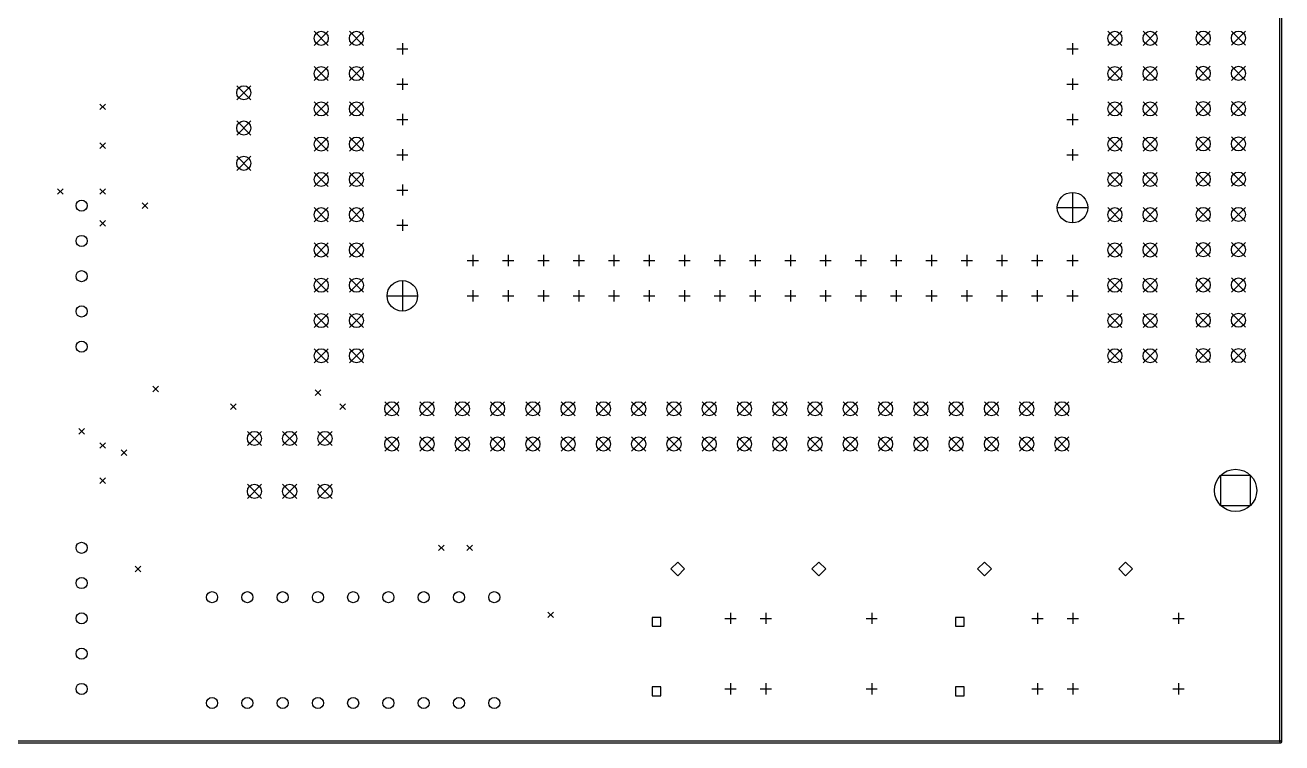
# Model space of a CAD drawing. Extents: x 58 to 239, y -217 to -13.
# Drawn here: x 148.3 to 238.8, y -165.2 to -113.5 of the extents above; entities that cross this region are included whole.
import ezdxf

# ---------------------------------------------------------------- set-up
doc = ezdxf.new("R2010")
doc.units = 0
doc.header["$MEASUREMENT"] = 0
doc.layers.add('BLACK', color=7, linetype='CONTINUOUS')

msp = doc.modelspace()

# ---------------------------------------------------------------- linework, layer by layer
at = {"layer": 'Black'}
for p, q in [((238.685, -165.1), (238.685, -12.7)), ((238.835, -165.1), (238.835, -12.7)), ((169.15, -113.938), (170.166, -114.954)), ((170.166, -113.938), (169.15, -114.954)), ((171.69, -113.938), (172.706, -114.954)), ((172.706, -113.938), (171.69, -114.954)), ((226.3, -113.938), (227.316, -114.954)), ((227.316, -113.938), (226.3, -114.954)), ((228.84, -113.938), (229.856, -114.954)), ((229.856, -113.938), (228.84, -114.954)), ((232.664, -113.919), (233.68, -114.935)), ((233.68, -113.919), (232.664, -114.935)), ((235.204, -113.919), (236.22, -114.935)), ((236.22, -113.919), (235.204, -114.935)), ((175.5, -114.802), (175.5, -115.614)), ((223.76, -114.802), (223.76, -115.614)), ((175.094, -115.208), (175.906, -115.208)), ((223.354, -115.208), (224.166, -115.208)), ((169.15, -116.478), (170.166, -117.494)), ((170.166, -116.478), (169.15, -117.494)), ((171.69, -116.478), (172.706, -117.494)), ((172.706, -116.478), (171.69, -117.494)), ((226.3, -116.478), (227.316, -117.494)), ((227.316, -116.478), (226.3, -117.494)), ((228.84, -116.478), (229.856, -117.494)), ((229.856, -116.478), (228.84, -117.494)), ((232.664, -116.459), (233.68, -117.475)), ((233.68, -116.459), (232.664, -117.475)), ((235.204, -116.459), (236.22, -117.475)), ((236.22, -116.459), (235.204, -117.475)), ((175.5, -117.342), (175.5, -118.154)), ((223.76, -117.342), (223.76, -118.154)), ((163.576, -117.856), (164.592, -118.872)), ((164.592, -117.856), (163.576, -118.872)), ((175.094, -117.748), (175.906, -117.748)), ((223.354, -117.748), (224.166, -117.748)), ((153.724, -119.18), (154.124, -119.58)), ((154.124, -119.18), (153.724, -119.58)), ((169.15, -119.018), (170.166, -120.034)), ((170.166, -119.018), (169.15, -120.034)), ((171.69, -119.018), (172.706, -120.034)), ((172.706, -119.018), (171.69, -120.034)), ((226.3, -119.018), (227.316, -120.034)), ((227.316, -119.018), (226.3, -120.034)), ((228.84, -119.018), (229.856, -120.034)), ((229.856, -119.018), (228.84, -120.034)), ((232.664, -118.999), (233.68, -120.015)), ((233.68, -118.999), (232.664, -120.015)), ((235.204, -118.999), (236.22, -120.015)), ((236.22, -118.999), (235.204, -120.015)), ((175.094, -120.288), (175.906, -120.288)), ((175.5, -119.882), (175.5, -120.694)), ((223.354, -120.288), (224.166, -120.288)), ((223.76, -119.882), (223.76, -120.694)), ((163.576, -120.396), (164.592, -121.412)), ((164.592, -120.396), (163.576, -121.412)), ((153.724, -121.974), (154.124, -122.374)), ((154.124, -121.974), (153.724, -122.374)), ((169.15, -121.558), (170.166, -122.574)), ((170.166, -121.558), (169.15, -122.574)), ((171.69, -121.558), (172.706, -122.574)), ((172.706, -121.558), (171.69, -122.574)), ((226.3, -121.558), (227.316, -122.574)), ((227.316, -121.558), (226.3, -122.574)), ((228.84, -121.558), (229.856, -122.574)), ((229.856, -121.558), (228.84, -122.574)), ((232.664, -121.539), (233.68, -122.555)), ((233.68, -121.539), (232.664, -122.555)), ((235.204, -121.539), (236.22, -122.555)), ((236.22, -121.539), (235.204, -122.555)), ((163.576, -122.936), (164.592, -123.952)), ((164.592, -122.936), (163.576, -123.952)), ((175.094, -122.828), (175.906, -122.828)), ((175.5, -122.422), (175.5, -123.234)), ((223.354, -122.828), (224.166, -122.828)), ((223.76, -122.422), (223.76, -123.234)), ((169.15, -124.098), (170.166, -125.114)), ((170.166, -124.098), (169.15, -125.114)), ((171.69, -124.098), (172.706, -125.114)), ((172.706, -124.098), (171.69, -125.114)), ((226.3, -124.098), (227.316, -125.114)), ((227.316, -124.098), (226.3, -125.114)), ((228.84, -124.098), (229.856, -125.114)), ((229.856, -124.098), (228.84, -125.114)), ((232.664, -124.079), (233.68, -125.095)), ((233.68, -124.079), (232.664, -125.095)), ((235.204, -124.079), (236.22, -125.095)), ((236.22, -124.079), (235.204, -125.095)), ((150.676, -125.276), (151.076, -125.676)), ((151.076, -125.276), (150.676, -125.676)), ((153.724, -125.276), (154.124, -125.676)), ((154.124, -125.276), (153.724, -125.676)), ((175.094, -125.368), (175.906, -125.368)), ((175.5, -124.962), (175.5, -125.774)), ((223.76, -125.538), (223.76, -127.738)), ((156.772, -126.292), (157.172, -126.692)), ((157.172, -126.292), (156.772, -126.692)), ((169.15, -126.638), (170.166, -127.654)), ((170.166, -126.638), (169.15, -127.654)), ((171.69, -126.638), (172.706, -127.654)), ((172.706, -126.638), (171.69, -127.654)), ((222.66, -126.638), (224.86, -126.638)), ((226.3, -126.638), (227.316, -127.654)), ((227.316, -126.638), (226.3, -127.654)), ((228.84, -126.638), (229.856, -127.654)), ((229.856, -126.638), (228.84, -127.654)), ((232.664, -126.619), (233.68, -127.635)), ((233.68, -126.619), (232.664, -127.635)), ((235.204, -126.619), (236.22, -127.635)), ((236.22, -126.619), (235.204, -127.635)), ((153.724, -127.562), (154.124, -127.962)), ((154.124, -127.562), (153.724, -127.962)), ((175.5, -127.502), (175.5, -128.314)), ((175.094, -127.908), (175.906, -127.908)), ((169.15, -129.178), (170.166, -130.194)), ((170.166, -129.178), (169.15, -130.194)), ((171.69, -129.178), (172.706, -130.194)), ((172.706, -129.178), (171.69, -130.194)), ((226.3, -129.178), (227.316, -130.194)), ((227.316, -129.178), (226.3, -130.194)), ((228.84, -129.178), (229.856, -130.194)), ((229.856, -129.178), (228.84, -130.194)), ((232.664, -129.159), (233.68, -130.175)), ((233.68, -129.159), (232.664, -130.175)), ((235.204, -129.159), (236.22, -130.175)), ((236.22, -129.159), (235.204, -130.175)), ((180.58, -130.042), (180.58, -130.854)), ((183.12, -130.042), (183.12, -130.854)), ((185.66, -130.042), (185.66, -130.854)), ((188.2, -130.042), (188.2, -130.854)), ((190.74, -130.042), (190.74, -130.854)), ((193.28, -130.042), (193.28, -130.854)), ((195.82, -130.042), (195.82, -130.854)), ((198.36, -130.042), (198.36, -130.854)), ((200.9, -130.042), (200.9, -130.854)), ((203.44, -130.042), (203.44, -130.854)), ((205.98, -130.042), (205.98, -130.854)), ((208.52, -130.042), (208.52, -130.854)), ((211.06, -130.042), (211.06, -130.854)), ((213.6, -130.042), (213.6, -130.854)), ((216.14, -130.042), (216.14, -130.854)), ((218.68, -130.042), (218.68, -130.854)), ((221.22, -130.042), (221.22, -130.854)), ((223.76, -130.042), (223.76, -130.854)), ((180.174, -130.448), (180.986, -130.448)), ((182.714, -130.448), (183.526, -130.448)), ((185.254, -130.448), (186.066, -130.448)), ((187.794, -130.448), (188.606, -130.448)), ((190.334, -130.448), (191.146, -130.448)), ((192.874, -130.448), (193.686, -130.448)), ((195.414, -130.448), (196.226, -130.448)), ((197.954, -130.448), (198.766, -130.448)), ((200.494, -130.448), (201.306, -130.448)), ((203.034, -130.448), (203.846, -130.448)), ((205.574, -130.448), (206.386, -130.448)), ((208.114, -130.448), (208.926, -130.448)), ((210.654, -130.448), (211.466, -130.448)), ((213.194, -130.448), (214.006, -130.448)), ((215.734, -130.448), (216.546, -130.448)), ((218.274, -130.448), (219.086, -130.448)), ((220.814, -130.448), (221.626, -130.448)), ((223.354, -130.448), (224.166, -130.448)), ((169.15, -131.718), (170.166, -132.734)), ((170.166, -131.718), (169.15, -132.734)), ((171.69, -131.718), (172.706, -132.734)), ((172.706, -131.718), (171.69, -132.734)), ((175.5, -131.888), (175.5, -134.088)), ((226.3, -131.718), (227.316, -132.734)), ((227.316, -131.718), (226.3, -132.734)), ((228.84, -131.718), (229.856, -132.734)), ((229.856, -131.718), (228.84, -132.734)), ((232.664, -131.699), (233.68, -132.715)), ((233.68, -131.699), (232.664, -132.715)), ((235.204, -131.699), (236.22, -132.715)), ((236.22, -131.699), (235.204, -132.715)), ((174.4, -132.988), (176.6, -132.988)), ((180.174, -132.988), (180.986, -132.988)), ((180.58, -132.582), (180.58, -133.394)), ((182.714, -132.988), (183.526, -132.988)), ((183.12, -132.582), (183.12, -133.394)), ((185.254, -132.988), (186.066, -132.988)), ((185.66, -132.582), (185.66, -133.394)), ((187.794, -132.988), (188.606, -132.988)), ((188.2, -132.582), (188.2, -133.394)), ((190.334, -132.988), (191.146, -132.988)), ((190.74, -132.582), (190.74, -133.394)), ((192.874, -132.988), (193.686, -132.988)), ((193.28, -132.582), (193.28, -133.394)), ((195.414, -132.988), (196.226, -132.988)), ((195.82, -132.582), (195.82, -133.394)), ((197.954, -132.988), (198.766, -132.988)), ((198.36, -132.582), (198.36, -133.394)), ((200.494, -132.988), (201.306, -132.988)), ((200.9, -132.582), (200.9, -133.394)), ((203.034, -132.988), (203.846, -132.988)), ((203.44, -132.582), (203.44, -133.394)), ((205.574, -132.988), (206.386, -132.988)), ((205.98, -132.582), (205.98, -133.394)), ((208.114, -132.988), (208.926, -132.988)), ((208.52, -132.582), (208.52, -133.394)), ((210.654, -132.988), (211.466, -132.988)), ((211.06, -132.582), (211.06, -133.394)), ((213.194, -132.988), (214.006, -132.988)), ((213.6, -132.582), (213.6, -133.394)), ((215.734, -132.988), (216.546, -132.988)), ((216.14, -132.582), (216.14, -133.394)), ((218.274, -132.988), (219.086, -132.988)), ((218.68, -132.582), (218.68, -133.394)), ((220.814, -132.988), (221.626, -132.988)), ((221.22, -132.582), (221.22, -133.394)), ((223.354, -132.988), (224.166, -132.988)), ((223.76, -132.582), (223.76, -133.394)), ((169.15, -134.258), (170.166, -135.274)), ((170.166, -134.258), (169.15, -135.274)), ((171.69, -134.258), (172.706, -135.274)), ((172.706, -134.258), (171.69, -135.274)), ((226.3, -134.258), (227.316, -135.274)), ((227.316, -134.258), (226.3, -135.274)), ((228.84, -134.258), (229.856, -135.274)), ((229.856, -134.258), (228.84, -135.274)), ((232.664, -134.239), (233.68, -135.255)), ((233.68, -134.239), (232.664, -135.255)), ((235.204, -134.239), (236.22, -135.255)), ((236.22, -134.239), (235.204, -135.255)), ((169.15, -136.798), (170.166, -137.814)), ((170.166, -136.798), (169.15, -137.814)), ((171.69, -136.798), (172.706, -137.814)), ((172.706, -136.798), (171.69, -137.814)), ((226.3, -136.798), (227.316, -137.814)), ((227.316, -136.798), (226.3, -137.814)), ((228.84, -136.798), (229.856, -137.814)), ((229.856, -136.798), (228.84, -137.814)), ((232.664, -136.779), (233.68, -137.795)), ((233.68, -136.779), (232.664, -137.795)), ((235.204, -136.779), (236.22, -137.795)), ((236.22, -136.779), (235.204, -137.795)), ((157.534, -139.5), (157.934, -139.9)), ((157.934, -139.5), (157.534, -139.9)), ((169.218, -139.754), (169.618, -140.154)), ((169.618, -139.754), (169.218, -140.154)), ((163.122, -140.77), (163.522, -141.17)), ((163.522, -140.77), (163.122, -141.17)), ((170.996, -140.77), (171.396, -141.17)), ((171.396, -140.77), (170.996, -141.17)), ((174.23, -140.608), (175.246, -141.624)), ((175.246, -140.608), (174.23, -141.624)), ((176.77, -140.608), (177.786, -141.624)), ((177.786, -140.608), (176.77, -141.624)), ((179.31, -140.608), (180.326, -141.624)), ((180.326, -140.608), (179.31, -141.624)), ((181.85, -140.608), (182.866, -141.624)), ((182.866, -140.608), (181.85, -141.624)), ((184.39, -140.608), (185.406, -141.624)), ((185.406, -140.608), (184.39, -141.624)), ((186.93, -140.608), (187.946, -141.624)), ((187.946, -140.608), (186.93, -141.624)), ((189.47, -140.608), (190.486, -141.624)), ((190.486, -140.608), (189.47, -141.624)), ((192.01, -140.608), (193.026, -141.624)), ((193.026, -140.608), (192.01, -141.624)), ((194.55, -140.608), (195.566, -141.624)), ((195.566, -140.608), (194.55, -141.624)), ((197.09, -140.608), (198.106, -141.624)), ((198.106, -140.608), (197.09, -141.624)), ((199.63, -140.608), (200.646, -141.624)), ((200.646, -140.608), (199.63, -141.624)), ((202.17, -140.608), (203.186, -141.624)), ((203.186, -140.608), (202.17, -141.624)), ((204.71, -140.608), (205.726, -141.624)), ((205.726, -140.608), (204.71, -141.624)), ((207.25, -140.608), (208.266, -141.624)), ((208.266, -140.608), (207.25, -141.624)), ((209.79, -140.608), (210.806, -141.624)), ((210.806, -140.608), (209.79, -141.624)), ((212.33, -140.608), (213.346, -141.624)), ((213.346, -140.608), (212.33, -141.624)), ((214.87, -140.608), (215.886, -141.624)), ((215.886, -140.608), (214.87, -141.624)), ((217.41, -140.608), (218.426, -141.624)), ((218.426, -140.608), (217.41, -141.624)), ((219.95, -140.608), (220.966, -141.624)), ((220.966, -140.608), (219.95, -141.624)), ((222.49, -140.608), (223.506, -141.624)), ((223.506, -140.608), (222.49, -141.624)), ((152.2, -142.548), (152.6, -142.948)), ((152.6, -142.548), (152.2, -142.948)), ((164.338, -142.748), (165.354, -143.764)), ((165.354, -142.748), (164.338, -143.764)), ((166.878, -142.748), (167.894, -143.764)), ((167.894, -142.748), (166.878, -143.764)), ((169.418, -142.748), (170.434, -143.764)), ((170.434, -142.748), (169.418, -143.764)), ((153.724, -143.564), (154.124, -143.964)), ((154.124, -143.564), (153.724, -143.964)), ((174.23, -143.148), (175.246, -144.164)), ((175.246, -143.148), (174.23, -144.164)), ((176.77, -143.148), (177.786, -144.164)), ((177.786, -143.148), (176.77, -144.164)), ((179.31, -143.148), (180.326, -144.164)), ((180.326, -143.148), (179.31, -144.164)), ((181.85, -143.148), (182.866, -144.164)), ((182.866, -143.148), (181.85, -144.164)), ((184.39, -143.148), (185.406, -144.164)), ((185.406, -143.148), (184.39, -144.164)), ((186.93, -143.148), (187.946, -144.164)), ((187.946, -143.148), (186.93, -144.164)), ((189.47, -143.148), (190.486, -144.164)), ((190.486, -143.148), (189.47, -144.164)), ((192.01, -143.148), (193.026, -144.164)), ((193.026, -143.148), (192.01, -144.164)), ((194.55, -143.148), (195.566, -144.164)), ((195.566, -143.148), (194.55, -144.164)), ((197.09, -143.148), (198.106, -144.164)), ((198.106, -143.148), (197.09, -144.164)), ((199.63, -143.148), (200.646, -144.164)), ((200.646, -143.148), (199.63, -144.164)), ((202.17, -143.148), (203.186, -144.164)), ((203.186, -143.148), (202.17, -144.164)), ((204.71, -143.148), (205.726, -144.164)), ((205.726, -143.148), (204.71, -144.164)), ((207.25, -143.148), (208.266, -144.164)), ((208.266, -143.148), (207.25, -144.164)), ((209.79, -143.148), (210.806, -144.164)), ((210.806, -143.148), (209.79, -144.164)), ((212.33, -143.148), (213.346, -144.164)), ((213.346, -143.148), (212.33, -144.164)), ((214.87, -143.148), (215.886, -144.164)), ((215.886, -143.148), (214.87, -144.164)), ((217.41, -143.148), (218.426, -144.164)), ((218.426, -143.148), (217.41, -144.164)), ((219.95, -143.148), (220.966, -144.164)), ((220.966, -143.148), (219.95, -144.164)), ((222.49, -143.148), (223.506, -144.164)), ((223.506, -143.148), (222.49, -144.164)), ((155.248, -144.072), (155.648, -144.472)), ((155.648, -144.072), (155.248, -144.472)), ((153.724, -146.104), (154.124, -146.504)), ((154.124, -146.104), (153.724, -146.504)), ((164.338, -146.558), (165.354, -147.574)), ((165.354, -146.558), (164.338, -147.574)), ((166.878, -146.558), (167.894, -147.574)), ((167.894, -146.558), (166.878, -147.574)), ((169.418, -146.558), (170.434, -147.574)), ((170.434, -146.558), (169.418, -147.574)), ((236.578, -145.922), (234.422, -145.922)), ((234.422, -145.922), (234.422, -148.078)), ((236.578, -148.078), (236.578, -145.922)), ((234.422, -148.078), (236.578, -148.078)), ((178.108, -150.93), (178.508, -151.33)), ((178.508, -150.93), (178.108, -151.33)), ((180.14, -150.93), (180.54, -151.33)), ((180.54, -150.93), (180.14, -151.33)), ((156.264, -152.454), (156.664, -152.854)), ((156.664, -152.454), (156.264, -152.854)), ((195.326, -152.154), (194.826, -152.654)), ((194.826, -152.654), (195.326, -153.154)), ((195.826, -152.654), (195.326, -152.154)), ((195.326, -153.154), (195.826, -152.654)), ((205.486, -152.154), (204.986, -152.654)), ((204.986, -152.654), (205.486, -153.154)), ((205.986, -152.654), (205.486, -152.154)), ((205.486, -153.154), (205.986, -152.654)), ((217.424, -152.154), (216.924, -152.654)), ((216.924, -152.654), (217.424, -153.154)), ((217.924, -152.654), (217.424, -152.154)), ((217.424, -153.154), (217.924, -152.654)), ((227.584, -152.154), (227.084, -152.654)), ((227.084, -152.654), (227.584, -153.154)), ((228.084, -152.654), (227.584, -152.154)), ((227.584, -153.154), (228.084, -152.654)), ((185.982, -155.756), (186.382, -156.156)), ((186.382, -155.756), (185.982, -156.156)), ((194.12, -156.146), (193.484, -156.146)), ((193.484, -156.146), (193.484, -156.782)), ((194.12, -156.782), (194.12, -156.146)), ((198.73, -156.21), (199.542, -156.21)), ((199.136, -155.804), (199.136, -156.616)), ((201.27, -156.21), (202.082, -156.21)), ((201.676, -155.804), (201.676, -156.616)), ((208.89, -156.21), (209.702, -156.21)), ((209.296, -155.804), (209.296, -156.616)), ((215.964, -156.146), (215.328, -156.146)), ((215.328, -156.146), (215.328, -156.782)), ((215.964, -156.782), (215.964, -156.146)), ((220.828, -156.21), (221.64, -156.21)), ((221.234, -155.804), (221.234, -156.616)), ((223.368, -156.21), (224.18, -156.21)), ((223.774, -155.804), (223.774, -156.616)), ((230.988, -156.21), (231.8, -156.21)), ((231.394, -155.804), (231.394, -156.616)), ((193.484, -156.782), (194.12, -156.782)), ((215.328, -156.782), (215.964, -156.782)), ((199.136, -160.884), (199.136, -161.696)), ((201.676, -160.884), (201.676, -161.696)), ((209.296, -160.884), (209.296, -161.696)), ((221.234, -160.884), (221.234, -161.696)), ((223.774, -160.884), (223.774, -161.696)), ((231.394, -160.884), (231.394, -161.696)), ((194.12, -161.146), (193.484, -161.146)), ((193.484, -161.146), (193.484, -161.782)), ((193.484, -161.782), (194.12, -161.782)), ((194.12, -161.782), (194.12, -161.146)), ((198.73, -161.29), (199.542, -161.29)), ((201.27, -161.29), (202.082, -161.29)), ((208.89, -161.29), (209.702, -161.29)), ((215.964, -161.146), (215.328, -161.146)), ((215.328, -161.146), (215.328, -161.782)), ((215.328, -161.782), (215.964, -161.782)), ((215.964, -161.782), (215.964, -161.146)), ((220.828, -161.29), (221.64, -161.29)), ((223.368, -161.29), (224.18, -161.29)), ((230.988, -161.29), (231.8, -161.29)), ((60.96, -165.025), (238.76, -165.025)), ((60.96, -165.175), (238.76, -165.175))]:
    msp.add_line(p, q, dxfattribs=at)
for centre, radius in [((169.658, -114.446), 0.508), ((172.198, -114.446), 0.508), ((226.808, -114.446), 0.508), ((229.348, -114.446), 0.508), ((233.172, -114.427), 0.508), ((235.712, -114.427), 0.508), ((169.658, -116.986), 0.508), ((172.198, -116.986), 0.508), ((226.808, -116.986), 0.508), ((229.348, -116.986), 0.508), ((233.172, -116.967), 0.508), ((235.712, -116.967), 0.508), ((164.084, -118.364), 0.508), ((169.658, -119.526), 0.508), ((172.198, -119.526), 0.508), ((226.808, -119.526), 0.508), ((229.348, -119.526), 0.508), ((233.172, -119.507), 0.508), ((235.712, -119.507), 0.508), ((164.084, -120.904), 0.508), ((169.658, -122.066), 0.508), ((172.198, -122.066), 0.508), ((226.808, -122.066), 0.508), ((229.348, -122.066), 0.508), ((233.172, -122.047), 0.508), ((235.712, -122.047), 0.508), ((164.084, -123.444), 0.508), ((169.658, -124.606), 0.508), ((172.198, -124.606), 0.508), ((226.808, -124.606), 0.508), ((229.348, -124.606), 0.508), ((233.172, -124.587), 0.508), ((235.712, -124.587), 0.508), ((223.76, -126.638), 1.1), ((152.4, -126.492), 0.4), ((169.658, -127.146), 0.508), ((172.198, -127.146), 0.508), ((226.808, -127.146), 0.508), ((229.348, -127.146), 0.508), ((233.172, -127.127), 0.508), ((235.712, -127.127), 0.508), ((152.4, -129.032), 0.4), ((169.658, -129.686), 0.508), ((172.198, -129.686), 0.508), ((226.808, -129.686), 0.508), ((229.348, -129.686), 0.508), ((233.172, -129.667), 0.508), ((235.712, -129.667), 0.508), ((152.4, -131.572), 0.4), ((169.658, -132.226), 0.508), ((172.198, -132.226), 0.508), ((175.5, -132.988), 1.1), ((226.808, -132.226), 0.508), ((229.348, -132.226), 0.508), ((233.172, -132.207), 0.508), ((235.712, -132.207), 0.508), ((152.4, -134.112), 0.4), ((169.658, -134.766), 0.508), ((172.198, -134.766), 0.508), ((226.808, -134.766), 0.508), ((229.348, -134.766), 0.508), ((233.172, -134.747), 0.508), ((235.712, -134.747), 0.508), ((152.4, -136.652), 0.4), ((169.658, -137.306), 0.508), ((172.198, -137.306), 0.508), ((226.808, -137.306), 0.508), ((229.348, -137.306), 0.508), ((233.172, -137.287), 0.508), ((235.712, -137.287), 0.508), ((174.738, -141.116), 0.508), ((177.278, -141.116), 0.508), ((179.818, -141.116), 0.508), ((182.358, -141.116), 0.508), ((184.898, -141.116), 0.508), ((187.438, -141.116), 0.508), ((189.978, -141.116), 0.508), ((192.518, -141.116), 0.508), ((195.058, -141.116), 0.508), ((197.598, -141.116), 0.508), ((200.138, -141.116), 0.508), ((202.678, -141.116), 0.508), ((205.218, -141.116), 0.508), ((207.758, -141.116), 0.508), ((210.298, -141.116), 0.508), ((212.838, -141.116), 0.508), ((215.378, -141.116), 0.508), ((217.918, -141.116), 0.508), ((220.458, -141.116), 0.508), ((222.998, -141.116), 0.508), ((164.846, -143.256), 0.508), ((167.386, -143.256), 0.508), ((169.926, -143.256), 0.508), ((174.738, -143.656), 0.508), ((177.278, -143.656), 0.508), ((179.818, -143.656), 0.508), ((182.358, -143.656), 0.508), ((184.898, -143.656), 0.508), ((187.438, -143.656), 0.508), ((189.978, -143.656), 0.508), ((192.518, -143.656), 0.508), ((195.058, -143.656), 0.508), ((197.598, -143.656), 0.508), ((200.138, -143.656), 0.508), ((202.678, -143.656), 0.508), ((205.218, -143.656), 0.508), ((207.758, -143.656), 0.508), ((210.298, -143.656), 0.508), ((212.838, -143.656), 0.508), ((215.378, -143.656), 0.508), ((217.918, -143.656), 0.508), ((220.458, -143.656), 0.508), ((222.998, -143.656), 0.508), ((235.5, -147), 1.524), ((164.846, -147.066), 0.508), ((167.386, -147.066), 0.508), ((169.926, -147.066), 0.508), ((152.4, -151.13), 0.4), ((152.4, -153.67), 0.4), ((161.798, -154.686), 0.4), ((164.338, -154.686), 0.4), ((166.878, -154.686), 0.4), ((169.418, -154.686), 0.4), ((171.958, -154.686), 0.4), ((174.498, -154.686), 0.4), ((177.038, -154.686), 0.4), ((179.578, -154.686), 0.4), ((182.118, -154.686), 0.4), ((152.4, -156.21), 0.4), ((152.4, -158.75), 0.4), ((152.4, -161.29), 0.4), ((161.798, -162.306), 0.4), ((164.338, -162.306), 0.4), ((166.878, -162.306), 0.4), ((169.418, -162.306), 0.4), ((171.958, -162.306), 0.4), ((174.498, -162.306), 0.4), ((177.038, -162.306), 0.4), ((179.578, -162.306), 0.4), ((182.118, -162.306), 0.4)]:
    msp.add_circle(centre, radius, dxfattribs=at)
for start, end in [(180, 360), (270, 450)]:
    msp.add_arc((238.76, -165.1), 0.075, start, end, dxfattribs=at)

doc.saveas('drawing.dxf')
